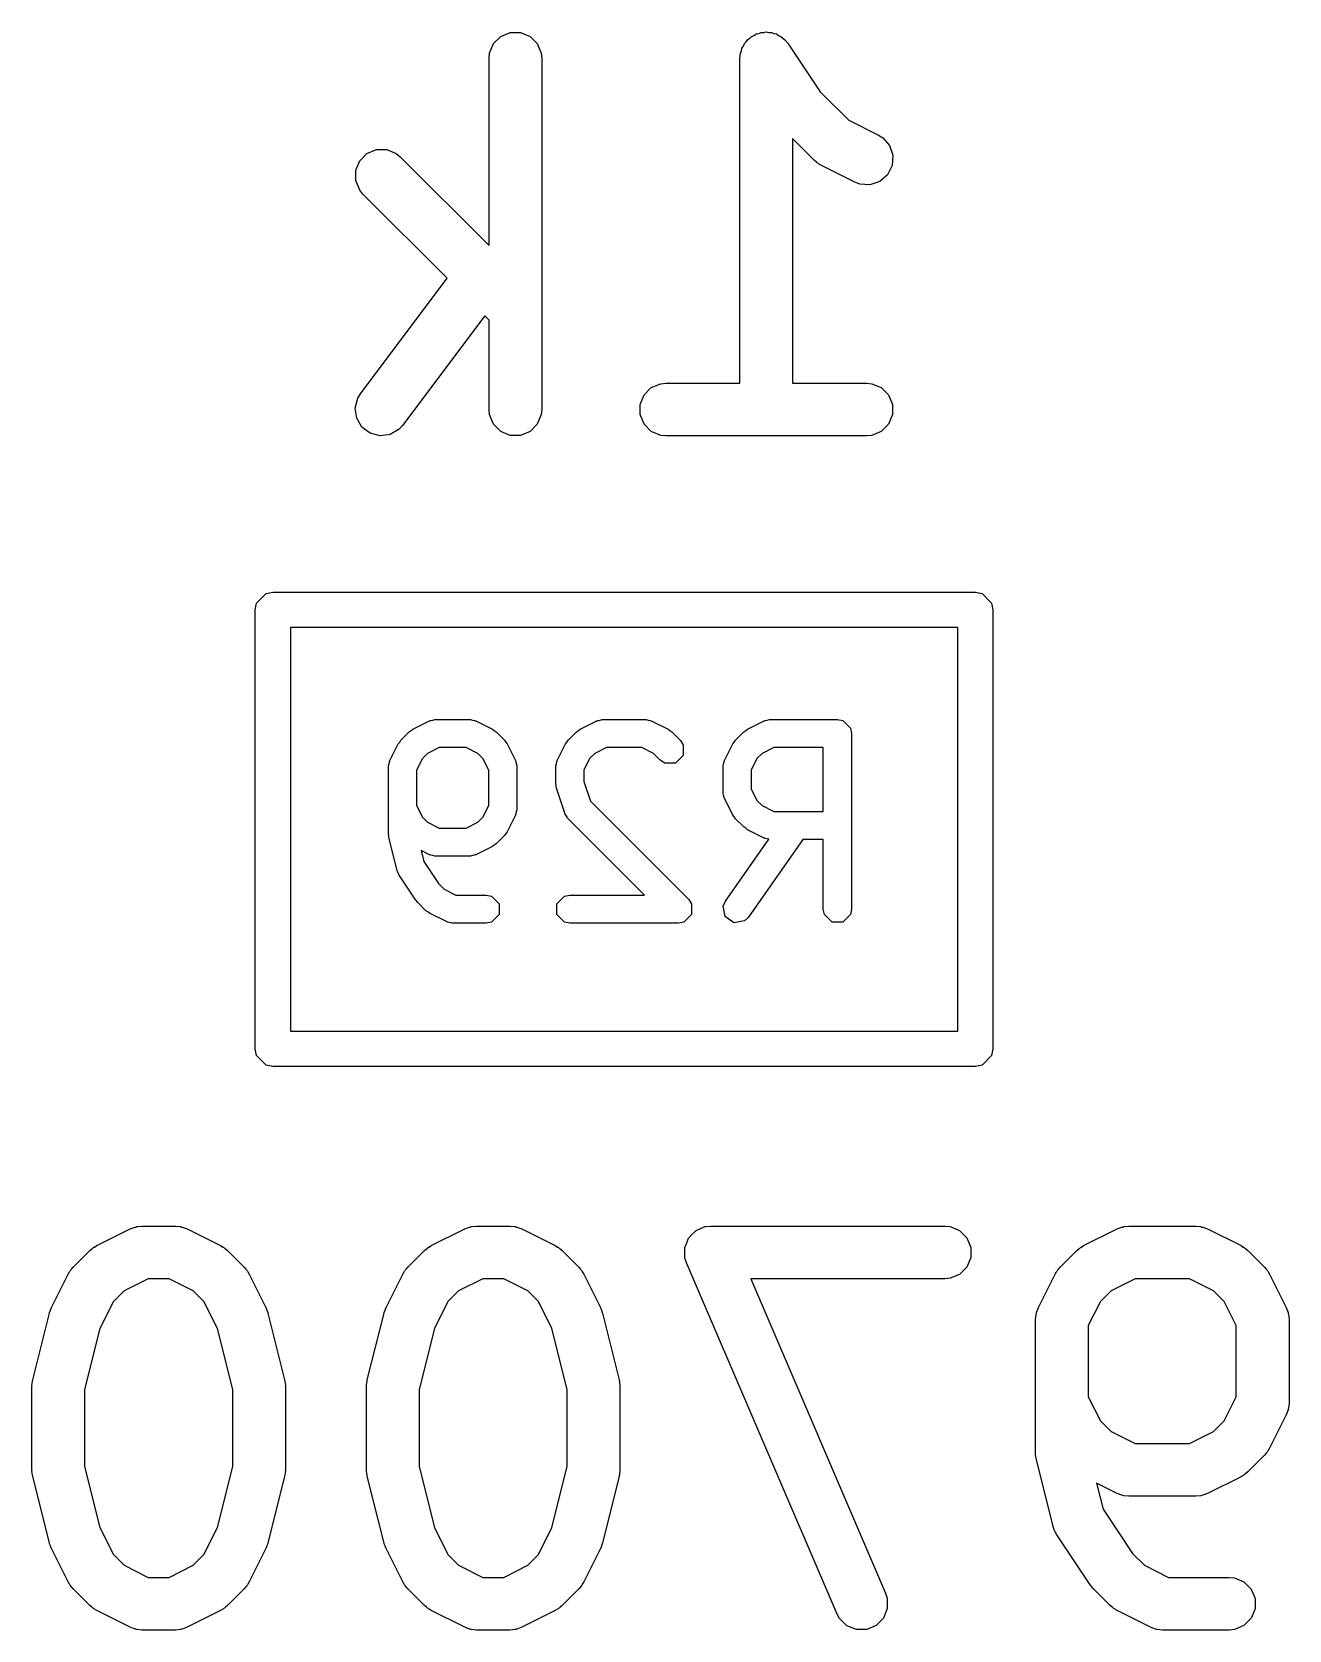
# Model space of a CAD drawing. Header units: inches. Extents: x 1.94 to 9.37, y -5.72 to -1.46.
# Drawn here: x 4.0414 to 4.1823, y -2.8604 to -2.6813 of the extents above; entities that cross this region are included whole.
import ezdxf

# ---------------------------------------------------------------- set-up
doc = ezdxf.new("R2010")
doc.units = ezdxf.units.IN
doc.header["$MEASUREMENT"] = 0
doc.layers.add('BLACK', color=250, linetype='CONTINUOUS')

msp = doc.modelspace()

# ---------------------------------------------------------------- linework, layer by layer
at = {"layer": 'BLACK', "linetype": 'CONTINUOUS'}
for p, q in [((4.09395, -2.68179), (4.09501, -2.68135)), ((4.09501, -2.68135), (4.09617, -2.68135)), ((4.09617, -2.68135), (4.09723, -2.68179)), ((4.12234, -2.68168), (4.12258, -2.68152)), ((4.12258, -2.68152), (4.12287, -2.68146)), ((4.12287, -2.68146), (4.12313, -2.68135)), ((4.12313, -2.68135), (4.12343, -2.68135)), ((4.12343, -2.68135), (4.12371, -2.68129)), ((4.12371, -2.68129), (4.124, -2.68135)), ((4.124, -2.68135), (4.12429, -2.68135)), ((4.12429, -2.68135), (4.12456, -2.68146)), ((4.12456, -2.68146), (4.12484, -2.68152)), ((4.12484, -2.68152), (4.12508, -2.68168)), ((4.09269, -2.68367), (4.09313, -2.6826)), ((4.09313, -2.6826), (4.09395, -2.68179)), ((4.09723, -2.68179), (4.09804, -2.6826)), ((4.09804, -2.6826), (4.09849, -2.68367)), ((4.12082, -2.68367), (4.12093, -2.6834)), ((4.12093, -2.6834), (4.12098, -2.68311)), ((4.12098, -2.68311), (4.12115, -2.68287)), ((4.12115, -2.68287), (4.12126, -2.6826)), ((4.12126, -2.6826), (4.12146, -2.6824)), ((4.12146, -2.6824), (4.12163, -2.68215)), ((4.12163, -2.68215), (4.12187, -2.68199)), ((4.12187, -2.68199), (4.12207, -2.68179)), ((4.12207, -2.68179), (4.12234, -2.68168)), ((4.12508, -2.68168), (4.12535, -2.68179)), ((4.12535, -2.68179), (4.12556, -2.682)), ((4.12556, -2.682), (4.1258, -2.68216)), ((4.1258, -2.68216), (4.12616, -2.6826)), ((4.12616, -2.6826), (4.12617, -2.6826)), ((4.12617, -2.6826), (4.12617, -2.68261)), ((4.12617, -2.68261), (4.12617, -2.68261)), ((4.12617, -2.68261), (4.12976, -2.68799)), ((4.09264, -2.68424), (4.09269, -2.68367)), ((4.09264, -2.70524), (4.09264, -2.68424)), ((4.09849, -2.68367), (4.09854, -2.68424)), ((4.09854, -2.68424), (4.09854, -2.72361)), ((4.12076, -2.68424), (4.12082, -2.68367)), ((4.12076, -2.72066), (4.12076, -2.68424)), ((4.12076, -2.68424), (4.12076, -2.68424)), ((4.12076, -2.68424), (4.12076, -2.68424)), ((4.12076, -2.68424), (4.12076, -2.68424)), ((4.12976, -2.68799), (4.13296, -2.69119)), ((4.13296, -2.69119), (4.13628, -2.69285)), ((4.12912, -2.69571), (4.12666, -2.69325)), ((4.12666, -2.69325), (4.12666, -2.72066)), ((4.13628, -2.69285), (4.13677, -2.69316)), ((4.13677, -2.69316), (4.13752, -2.69403)), ((4.13752, -2.69403), (4.13789, -2.69512)), ((4.0777, -2.69679), (4.07814, -2.69573)), ((4.07814, -2.69573), (4.07895, -2.69491)), ((4.07895, -2.69491), (4.08002, -2.69447)), ((4.08002, -2.69447), (4.08117, -2.69447)), ((4.08117, -2.69447), (4.08223, -2.69491)), ((4.08223, -2.69491), (4.08268, -2.69528)), ((4.08268, -2.69528), (4.09264, -2.70524)), ((4.12935, -2.69589), (4.12912, -2.69571)), ((4.1294, -2.69595), (4.12935, -2.69589)), ((4.12949, -2.69601), (4.1294, -2.69595)), ((4.13789, -2.69512), (4.13781, -2.69627)), ((4.0777, -2.69794), (4.0777, -2.69679)), ((4.12957, -2.69607), (4.12949, -2.69601)), ((4.12964, -2.6961), (4.12957, -2.69607)), ((4.12989, -2.69626), (4.12964, -2.6961)), ((4.13364, -2.69813), (4.12989, -2.69626)), ((4.13729, -2.6973), (4.13642, -2.69806)), ((4.13781, -2.69627), (4.13729, -2.6973)), ((4.07814, -2.69901), (4.0777, -2.69794)), ((4.0785, -2.69946), (4.07814, -2.69901)), ((4.08794, -2.70889), (4.0785, -2.69946)), ((4.13418, -2.69834), (4.13364, -2.69813)), ((4.13533, -2.69842), (4.13418, -2.69834)), ((4.13642, -2.69806), (4.13533, -2.69842)), ((4.07823, -2.72184), (4.08794, -2.70889)), ((4.09216, -2.71311), (4.08295, -2.72539)), ((4.09264, -2.71359), (4.09216, -2.71311)), ((4.09264, -2.72361), (4.09264, -2.71359)), ((4.11082, -2.72116), (4.11189, -2.72072)), ((4.11189, -2.72072), (4.11246, -2.72066)), ((4.11246, -2.72066), (4.12076, -2.72066)), ((4.12666, -2.72066), (4.13496, -2.72066)), ((4.13496, -2.72066), (4.13554, -2.72072)), ((4.13554, -2.72072), (4.1366, -2.72116)), ((4.07764, -2.72345), (4.07793, -2.72234)), ((4.07793, -2.72234), (4.07823, -2.72184)), ((4.10957, -2.72304), (4.11001, -2.72197)), ((4.11001, -2.72197), (4.11082, -2.72116)), ((4.1366, -2.72116), (4.13741, -2.72197)), ((4.13741, -2.72197), (4.13786, -2.72304)), ((4.07781, -2.72459), (4.07764, -2.72345)), ((4.07839, -2.72559), (4.07781, -2.72459)), ((4.09269, -2.72419), (4.09264, -2.72361)), ((4.09313, -2.72526), (4.09269, -2.72419)), ((4.09849, -2.72419), (4.09804, -2.72526)), ((4.09854, -2.72361), (4.09849, -2.72419)), ((4.10957, -2.72419), (4.10957, -2.72304)), ((4.11001, -2.72526), (4.10957, -2.72419)), ((4.13786, -2.72419), (4.13741, -2.72526)), ((4.13786, -2.72304), (4.13786, -2.72419)), ((4.07931, -2.72628), (4.07839, -2.72559)), ((4.08043, -2.72656), (4.07931, -2.72628)), ((4.08157, -2.7264), (4.08043, -2.72656)), ((4.08256, -2.72581), (4.08157, -2.7264)), ((4.08295, -2.72539), (4.08256, -2.72581)), ((4.09395, -2.72607), (4.09313, -2.72526)), ((4.09501, -2.72651), (4.09395, -2.72607)), ((4.09723, -2.72607), (4.09617, -2.72651)), ((4.09804, -2.72526), (4.09723, -2.72607)), ((4.11082, -2.72607), (4.11001, -2.72526)), ((4.11189, -2.72651), (4.11082, -2.72607)), ((4.1366, -2.72607), (4.13554, -2.72651)), ((4.13741, -2.72526), (4.1366, -2.72607)), ((4.09617, -2.72651), (4.09501, -2.72651)), ((4.11246, -2.72657), (4.11189, -2.72651)), ((4.13496, -2.72657), (4.11246, -2.72657)), ((4.13554, -2.72651), (4.13496, -2.72657)), ((4.06659, -2.74531), (4.06765, -2.74424)), ((4.06765, -2.74424), (4.06841, -2.74409)), ((4.06841, -2.74409), (4.14715, -2.74409)), ((4.14715, -2.74409), (4.1479, -2.74424)), ((4.1479, -2.74424), (4.14896, -2.74531)), ((4.06644, -2.74606), (4.06659, -2.74531)), ((4.06644, -2.79528), (4.06644, -2.74606)), ((4.14896, -2.74531), (4.14911, -2.74606)), ((4.14911, -2.74606), (4.14911, -2.79528)), ((4.07037, -2.74803), (4.07037, -2.79331)), ((4.14518, -2.74803), (4.07037, -2.74803)), ((4.14518, -2.79331), (4.14518, -2.74803)), ((4.08411, -2.75946), (4.08598, -2.75852)), ((4.08598, -2.75852), (4.08606, -2.7585)), ((4.08606, -2.7585), (4.08608, -2.75847)), ((4.08608, -2.75847), (4.08633, -2.75842)), ((4.08633, -2.75842), (4.08657, -2.75836)), ((4.08657, -2.75836), (4.08661, -2.75837)), ((4.08661, -2.75837), (4.08668, -2.75835)), ((4.08668, -2.75835), (4.09043, -2.75835)), ((4.09043, -2.75835), (4.09051, -2.75837)), ((4.09051, -2.75837), (4.09055, -2.75836)), ((4.09055, -2.75836), (4.09079, -2.75842)), ((4.09079, -2.75842), (4.09104, -2.75847)), ((4.09104, -2.75847), (4.09106, -2.7585)), ((4.09106, -2.7585), (4.09114, -2.75852)), ((4.09114, -2.75852), (4.09301, -2.75946)), ((4.10285, -2.75946), (4.10473, -2.75852)), ((4.10473, -2.75852), (4.1048, -2.7585)), ((4.1048, -2.7585), (4.10483, -2.75847)), ((4.10483, -2.75847), (4.10508, -2.75842)), ((4.10508, -2.75842), (4.10532, -2.75836)), ((4.10532, -2.75836), (4.10535, -2.75837)), ((4.10535, -2.75837), (4.10543, -2.75835)), ((4.10543, -2.75835), (4.11012, -2.75835)), ((4.11012, -2.75835), (4.1102, -2.75837)), ((4.1102, -2.75837), (4.11023, -2.75836)), ((4.11023, -2.75836), (4.11047, -2.75842)), ((4.11047, -2.75842), (4.11072, -2.75847)), ((4.11072, -2.75847), (4.11075, -2.7585)), ((4.11075, -2.7585), (4.11082, -2.75852)), ((4.11082, -2.75852), (4.1127, -2.75946)), ((4.1216, -2.75946), (4.12348, -2.75852)), ((4.12348, -2.75852), (4.12355, -2.7585)), ((4.12355, -2.7585), (4.12358, -2.75847)), ((4.12358, -2.75847), (4.12382, -2.75842)), ((4.12382, -2.75842), (4.12407, -2.75836)), ((4.12407, -2.75836), (4.1241, -2.75837)), ((4.1241, -2.75837), (4.12418, -2.75835)), ((4.12418, -2.75835), (4.13168, -2.75835)), ((4.13168, -2.75835), (4.13228, -2.75847)), ((4.13228, -2.75847), (4.13313, -2.75932)), ((4.08276, -2.76069), (4.0837, -2.75975)), ((4.0837, -2.75975), (4.08391, -2.75961)), ((4.08391, -2.75961), (4.08411, -2.75946)), ((4.09301, -2.75946), (4.09321, -2.75961)), ((4.09321, -2.75961), (4.09342, -2.75975)), ((4.09342, -2.75975), (4.09436, -2.76069)), ((4.10151, -2.76069), (4.10244, -2.75975)), ((4.10244, -2.75975), (4.10265, -2.75961)), ((4.10265, -2.75961), (4.10285, -2.75946)), ((4.1127, -2.75946), (4.1129, -2.75961)), ((4.1129, -2.75961), (4.11311, -2.75975)), ((4.11311, -2.75975), (4.11404, -2.76069)), ((4.12025, -2.76069), (4.12119, -2.75975)), ((4.12119, -2.75975), (4.1214, -2.75961)), ((4.1214, -2.75961), (4.1216, -2.75946)), ((4.13313, -2.75932), (4.13325, -2.75993)), ((4.13325, -2.75993), (4.13325, -2.77961)), ((4.08153, -2.76297), (4.08246, -2.7611)), ((4.08246, -2.7611), (4.08262, -2.7609)), ((4.08262, -2.7609), (4.08276, -2.76069)), ((4.08574, -2.76216), (4.08517, -2.76273)), ((4.08706, -2.7615), (4.08574, -2.76216)), ((4.09006, -2.7615), (4.08706, -2.7615)), ((4.09138, -2.76216), (4.09006, -2.7615)), ((4.09195, -2.76273), (4.09138, -2.76216)), ((4.09436, -2.76069), (4.0945, -2.7609)), ((4.0945, -2.7609), (4.09465, -2.7611)), ((4.09465, -2.7611), (4.09559, -2.76297)), ((4.10027, -2.76297), (4.10121, -2.7611)), ((4.10121, -2.7611), (4.10137, -2.7609)), ((4.10137, -2.7609), (4.10151, -2.76069)), ((4.10449, -2.76216), (4.10391, -2.76273)), ((4.1058, -2.7615), (4.10449, -2.76216)), ((4.10975, -2.7615), (4.1058, -2.7615)), ((4.11106, -2.76216), (4.10975, -2.7615)), ((4.11182, -2.76292), (4.11106, -2.76216)), ((4.11404, -2.76069), (4.11439, -2.7612)), ((4.11439, -2.7612), (4.11439, -2.7624)), ((4.11902, -2.76297), (4.11996, -2.7611)), ((4.11996, -2.7611), (4.12011, -2.7609)), ((4.12011, -2.7609), (4.12025, -2.76069)), ((4.12324, -2.76216), (4.12266, -2.76273)), ((4.12455, -2.7615), (4.12324, -2.76216)), ((4.1301, -2.7615), (4.12455, -2.7615)), ((4.1301, -2.76866), (4.1301, -2.7615)), ((4.08136, -2.76357), (4.08143, -2.76332)), ((4.08138, -2.7636), (4.08136, -2.76357)), ((4.08136, -2.76368), (4.08138, -2.7636)), ((4.08136, -2.77118), (4.08136, -2.76368)), ((4.08143, -2.76332), (4.08148, -2.76307)), ((4.08148, -2.76307), (4.08151, -2.76305)), ((4.08151, -2.76305), (4.08153, -2.76297)), ((4.08517, -2.76273), (4.08451, -2.76405)), ((4.09261, -2.76405), (4.09195, -2.76273)), ((4.09559, -2.76297), (4.09561, -2.76305)), ((4.09561, -2.76305), (4.09564, -2.76307)), ((4.09564, -2.76307), (4.09569, -2.76332)), ((4.09569, -2.76332), (4.09575, -2.76357)), ((4.09575, -2.76357), (4.09574, -2.7636)), ((4.09574, -2.7636), (4.09576, -2.76368)), ((4.09576, -2.76368), (4.09576, -2.76836)), ((4.10011, -2.76357), (4.10018, -2.76332)), ((4.10012, -2.7636), (4.10011, -2.76357)), ((4.10011, -2.76368), (4.10012, -2.7636)), ((4.10011, -2.76555), (4.10011, -2.76368)), ((4.10018, -2.76332), (4.10023, -2.76307)), ((4.10023, -2.76307), (4.10025, -2.76305)), ((4.10025, -2.76305), (4.10027, -2.76297)), ((4.10391, -2.76273), (4.10326, -2.76405)), ((4.11233, -2.76326), (4.11182, -2.76292)), ((4.11353, -2.76326), (4.11233, -2.76326)), ((4.11439, -2.7624), (4.11353, -2.76326)), ((4.11886, -2.76357), (4.11893, -2.76332)), ((4.11887, -2.7636), (4.11886, -2.76357)), ((4.11886, -2.76368), (4.11887, -2.7636)), ((4.11886, -2.76649), (4.11886, -2.76368)), ((4.11893, -2.76332), (4.11898, -2.76307)), ((4.11898, -2.76307), (4.119, -2.76305)), ((4.119, -2.76305), (4.11902, -2.76297)), ((4.12266, -2.76273), (4.12201, -2.76405)), ((4.08451, -2.76405), (4.08451, -2.76799)), ((4.09261, -2.76799), (4.09261, -2.76405)), ((4.10016, -2.7658), (4.10011, -2.76555)), ((4.10019, -2.76605), (4.10016, -2.7658)), ((4.10326, -2.76405), (4.10326, -2.7653)), ((4.10326, -2.7653), (4.104, -2.76751)), ((4.12201, -2.76405), (4.12201, -2.76612)), ((4.10113, -2.76886), (4.10019, -2.76605)), ((4.104, -2.76751), (4.11498, -2.7785)), ((4.11887, -2.76657), (4.11886, -2.76649)), ((4.11886, -2.7666), (4.11887, -2.76657)), ((4.11893, -2.76684), (4.11886, -2.7666)), ((4.11898, -2.76709), (4.11893, -2.76684)), ((4.119, -2.76712), (4.11898, -2.76709)), ((4.11902, -2.76719), (4.119, -2.76712)), ((4.11996, -2.76907), (4.11902, -2.76719)), ((4.12201, -2.76612), (4.12266, -2.76743)), ((4.12266, -2.76743), (4.12324, -2.76801)), ((4.08451, -2.76799), (4.08517, -2.76931)), ((4.08517, -2.76931), (4.08574, -2.76988)), ((4.09138, -2.76988), (4.09195, -2.76931)), ((4.09195, -2.76931), (4.09261, -2.76799)), ((4.09559, -2.76907), (4.09465, -2.77094)), ((4.09561, -2.76899), (4.09559, -2.76907)), ((4.09564, -2.76897), (4.09561, -2.76899)), ((4.09569, -2.76872), (4.09564, -2.76897)), ((4.09575, -2.76848), (4.09569, -2.76872)), ((4.09576, -2.76836), (4.09574, -2.76844)), ((4.09574, -2.76844), (4.09575, -2.76848)), ((4.10117, -2.76893), (4.10113, -2.76886)), ((4.10117, -2.76897), (4.10117, -2.76893)), ((4.10131, -2.76918), (4.10117, -2.76897)), ((4.10143, -2.7694), (4.10131, -2.76918)), ((4.10146, -2.76941), (4.10143, -2.7694)), ((4.12011, -2.76927), (4.11996, -2.76907)), ((4.12025, -2.76948), (4.12011, -2.76927)), ((4.12324, -2.76801), (4.12455, -2.76866)), ((4.12455, -2.76866), (4.1301, -2.76866)), ((4.0814, -2.77136), (4.08136, -2.77118)), ((4.08574, -2.76988), (4.08706, -2.77054)), ((4.08706, -2.77054), (4.09006, -2.77054)), ((4.09006, -2.77054), (4.09138, -2.76988)), ((4.0945, -2.77114), (4.09436, -2.77135)), ((4.09465, -2.77094), (4.0945, -2.77114)), ((4.10151, -2.76948), (4.10146, -2.76941)), ((4.11007, -2.77804), (4.10151, -2.76948)), ((4.12119, -2.77041), (4.12025, -2.76948)), ((4.1214, -2.77055), (4.12119, -2.77041)), ((4.1216, -2.77071), (4.1214, -2.77055)), ((4.12348, -2.77165), (4.1216, -2.77071)), ((4.08141, -2.77156), (4.0814, -2.77136)), ((4.08234, -2.77531), (4.08141, -2.77156)), ((4.09301, -2.77258), (4.09114, -2.77352)), ((4.09321, -2.77243), (4.09301, -2.77258)), ((4.09342, -2.77229), (4.09321, -2.77243)), ((4.09436, -2.77135), (4.09342, -2.77229)), ((4.11914, -2.77871), (4.12399, -2.77179)), ((4.12781, -2.77181), (4.12172, -2.78052)), ((4.12355, -2.77167), (4.12348, -2.77165)), ((4.12358, -2.77169), (4.12355, -2.77167)), ((4.12382, -2.77174), (4.12358, -2.77169)), ((4.12399, -2.77179), (4.12382, -2.77174)), ((4.1301, -2.77181), (4.12781, -2.77181)), ((4.1301, -2.77961), (4.1301, -2.77181)), ((4.08598, -2.77352), (4.08503, -2.77304)), ((4.08503, -2.77304), (4.08533, -2.77428)), ((4.08533, -2.77428), (4.08697, -2.77673)), ((4.08606, -2.77354), (4.08598, -2.77352)), ((4.08608, -2.77357), (4.08606, -2.77354)), ((4.08633, -2.77362), (4.08608, -2.77357)), ((4.08657, -2.77368), (4.08633, -2.77362)), ((4.08661, -2.77367), (4.08657, -2.77368)), ((4.08668, -2.77369), (4.08661, -2.77367)), ((4.09043, -2.77369), (4.08668, -2.77369)), ((4.09051, -2.77367), (4.09043, -2.77369)), ((4.09055, -2.77368), (4.09051, -2.77367)), ((4.09079, -2.77362), (4.09055, -2.77368)), ((4.09104, -2.77357), (4.09079, -2.77362)), ((4.09106, -2.77354), (4.09104, -2.77357)), ((4.09114, -2.77352), (4.09106, -2.77354)), ((4.08246, -2.77555), (4.08234, -2.77531)), ((4.08256, -2.7758), (4.08246, -2.77555)), ((4.08444, -2.77861), (4.08256, -2.7758)), ((4.08697, -2.77673), (4.08762, -2.77738)), ((4.08762, -2.77738), (4.08893, -2.77804)), ((4.08893, -2.77804), (4.09231, -2.77804)), ((4.09231, -2.77804), (4.09291, -2.77816)), ((4.09291, -2.77816), (4.09376, -2.77901)), ((4.10023, -2.77901), (4.10108, -2.77816)), ((4.10108, -2.77816), (4.10168, -2.77804)), ((4.10168, -2.77804), (4.11007, -2.77804)), ((4.08455, -2.77872), (4.08444, -2.77861)), ((4.08463, -2.77885), (4.08455, -2.77872)), ((4.08557, -2.77979), (4.08463, -2.77885)), ((4.08578, -2.77993), (4.08557, -2.77979)), ((4.08598, -2.78008), (4.08578, -2.77993)), ((4.08785, -2.78102), (4.08598, -2.78008)), ((4.09376, -2.77901), (4.09376, -2.78021)), ((4.10023, -2.78021), (4.10023, -2.77901)), ((4.11498, -2.7785), (4.11532, -2.77901)), ((4.11532, -2.77901), (4.11532, -2.78021)), ((4.11889, -2.77927), (4.11914, -2.77871)), ((4.1191, -2.78046), (4.11889, -2.77927)), ((4.13022, -2.78021), (4.1301, -2.77961)), ((4.13325, -2.77961), (4.13313, -2.78021)), ((4.08793, -2.78104), (4.08785, -2.78102)), ((4.08796, -2.78107), (4.08793, -2.78104)), ((4.0882, -2.78112), (4.08796, -2.78107)), ((4.08845, -2.78118), (4.0882, -2.78112)), ((4.08848, -2.78117), (4.08845, -2.78118)), ((4.08856, -2.78119), (4.08848, -2.78117)), ((4.09231, -2.78119), (4.08856, -2.78119)), ((4.09291, -2.78107), (4.09231, -2.78119)), ((4.09376, -2.78021), (4.09291, -2.78107)), ((4.10108, -2.78107), (4.10023, -2.78021)), ((4.10168, -2.78119), (4.10108, -2.78107)), ((4.11387, -2.78119), (4.10168, -2.78119)), ((4.11447, -2.78107), (4.11387, -2.78119)), ((4.11532, -2.78021), (4.11447, -2.78107)), ((4.11447, -2.78107), (4.11447, -2.78107)), ((4.12009, -2.78115), (4.1191, -2.78046)), ((4.12128, -2.78094), (4.12009, -2.78115)), ((4.12172, -2.78052), (4.12128, -2.78094)), ((4.13108, -2.78107), (4.13022, -2.78021)), ((4.13228, -2.78107), (4.13108, -2.78107)), ((4.13313, -2.78021), (4.13228, -2.78107)), ((4.07037, -2.79331), (4.14518, -2.79331)), ((4.06659, -2.79603), (4.06644, -2.79528)), ((4.06765, -2.79709), (4.06659, -2.79603)), ((4.14896, -2.79603), (4.1479, -2.79709)), ((4.14911, -2.79528), (4.14896, -2.79603)), ((4.06841, -2.79724), (4.06765, -2.79709)), ((4.14715, -2.79724), (4.06841, -2.79724)), ((4.1479, -2.79709), (4.14715, -2.79724)), ((4.04867, -2.81734), (4.05241, -2.81546)), ((4.05241, -2.81546), (4.05296, -2.81526)), ((4.05296, -2.81526), (4.05306, -2.81525)), ((4.05306, -2.81525), (4.05316, -2.81521)), ((4.05316, -2.81521), (4.05374, -2.81515)), ((4.05374, -2.81515), (4.05748, -2.81515)), ((4.05748, -2.81515), (4.05806, -2.81521)), ((4.05806, -2.81521), (4.05816, -2.81525)), ((4.05816, -2.81525), (4.05826, -2.81526)), ((4.05826, -2.81526), (4.05881, -2.81546)), ((4.05881, -2.81546), (4.06255, -2.81734)), ((4.08616, -2.81734), (4.08991, -2.81546)), ((4.08991, -2.81546), (4.09045, -2.81526)), ((4.09045, -2.81526), (4.09056, -2.81525)), ((4.09056, -2.81525), (4.09065, -2.81521)), ((4.09065, -2.81521), (4.09123, -2.81515)), ((4.09123, -2.81515), (4.09498, -2.81515)), ((4.09498, -2.81515), (4.09556, -2.81521)), ((4.09556, -2.81521), (4.09565, -2.81525)), ((4.09565, -2.81525), (4.09576, -2.81526)), ((4.09576, -2.81526), (4.0963, -2.81546)), ((4.0963, -2.81546), (4.10005, -2.81734)), ((4.11542, -2.81607), (4.11581, -2.81567)), ((4.11581, -2.81567), (4.11582, -2.81566)), ((4.11582, -2.81566), (4.11584, -2.81565)), ((4.11584, -2.81565), (4.11635, -2.81543)), ((4.11635, -2.81543), (4.11687, -2.81521)), ((4.11687, -2.81521), (4.11688, -2.81521)), ((4.11688, -2.81521), (4.1169, -2.81521)), ((4.1169, -2.81521), (4.11748, -2.81515)), ((4.11748, -2.81515), (4.14372, -2.81515)), ((4.14372, -2.81515), (4.1443, -2.81521)), ((4.1443, -2.81521), (4.14536, -2.81565)), ((4.14536, -2.81565), (4.14618, -2.81646)), ((4.15928, -2.81734), (4.16303, -2.81546)), ((4.16303, -2.81546), (4.16357, -2.81526)), ((4.16357, -2.81526), (4.16367, -2.81525)), ((4.16367, -2.81525), (4.16377, -2.81521)), ((4.16377, -2.81521), (4.16435, -2.81515)), ((4.16435, -2.81515), (4.17185, -2.81515)), ((4.17185, -2.81515), (4.17242, -2.81521)), ((4.17242, -2.81521), (4.17252, -2.81525)), ((4.17252, -2.81525), (4.17263, -2.81526)), ((4.17263, -2.81526), (4.17317, -2.81546)), ((4.17317, -2.81546), (4.17692, -2.81734)), ((4.0479, -2.81789), (4.04812, -2.8177)), ((4.04812, -2.8177), (4.04818, -2.81765)), ((4.04818, -2.81765), (4.04826, -2.81759)), ((4.04826, -2.81759), (4.04835, -2.81752)), ((4.04835, -2.81752), (4.04842, -2.81749)), ((4.04842, -2.81749), (4.04867, -2.81734)), ((4.06255, -2.81734), (4.0628, -2.81749)), ((4.0628, -2.81749), (4.06287, -2.81752)), ((4.06287, -2.81752), (4.06296, -2.81759)), ((4.06296, -2.81759), (4.06304, -2.81765)), ((4.06304, -2.81765), (4.0631, -2.8177)), ((4.0631, -2.8177), (4.06332, -2.81789)), ((4.08539, -2.81789), (4.08562, -2.8177)), ((4.08562, -2.8177), (4.08567, -2.81765)), ((4.08567, -2.81765), (4.08576, -2.81759)), ((4.08576, -2.81759), (4.08584, -2.81752)), ((4.08584, -2.81752), (4.08591, -2.81749)), ((4.08591, -2.81749), (4.08616, -2.81734)), ((4.10005, -2.81734), (4.1003, -2.81749)), ((4.1003, -2.81749), (4.10037, -2.81752)), ((4.10037, -2.81752), (4.10045, -2.81759)), ((4.10045, -2.81759), (4.10054, -2.81765)), ((4.10054, -2.81765), (4.10059, -2.8177)), ((4.10059, -2.8177), (4.10082, -2.81789)), ((4.11457, -2.81756), (4.11458, -2.81755)), ((4.11458, -2.81812), (4.11457, -2.81756)), ((4.11458, -2.81753), (4.11479, -2.81701)), ((4.11458, -2.81755), (4.11458, -2.81753)), ((4.11479, -2.81701), (4.115, -2.81649)), ((4.115, -2.81649), (4.11502, -2.81648)), ((4.11502, -2.81646), (4.11542, -2.81607)), ((4.11502, -2.81648), (4.11502, -2.81646)), ((4.14618, -2.81646), (4.14662, -2.81753)), ((4.14662, -2.81753), (4.14662, -2.81868)), ((4.15851, -2.81789), (4.15874, -2.8177)), ((4.15874, -2.8177), (4.15879, -2.81765)), ((4.15879, -2.81765), (4.15888, -2.81759)), ((4.15888, -2.81759), (4.15896, -2.81752)), ((4.15896, -2.81752), (4.15903, -2.81749)), ((4.15903, -2.81749), (4.15928, -2.81734)), ((4.17692, -2.81734), (4.17716, -2.81749)), ((4.17716, -2.81749), (4.17724, -2.81752)), ((4.17724, -2.81752), (4.17732, -2.81759)), ((4.17732, -2.81759), (4.17741, -2.81765)), ((4.17741, -2.81765), (4.17746, -2.8177)), ((4.17746, -2.8177), (4.17768, -2.81789)), ((4.04602, -2.81976), (4.0479, -2.81789)), ((4.06332, -2.81789), (4.0652, -2.81976)), ((4.08352, -2.81976), (4.08539, -2.81789)), ((4.10082, -2.81789), (4.10269, -2.81976)), ((4.11458, -2.81868), (4.11458, -2.81812)), ((4.11459, -2.8187), (4.11458, -2.81868)), ((4.11459, -2.81871), (4.11459, -2.8187)), ((4.11476, -2.81927), (4.11459, -2.81871)), ((4.13164, -2.85864), (4.11476, -2.81927)), ((4.14662, -2.81868), (4.14618, -2.81974)), ((4.15663, -2.81976), (4.15851, -2.81789)), ((4.17768, -2.81789), (4.17956, -2.81976)), ((4.0436, -2.82428), (4.04547, -2.82053)), ((4.04547, -2.82053), (4.04563, -2.82028)), ((4.04563, -2.82028), (4.04566, -2.82021)), ((4.04566, -2.82021), (4.04572, -2.82013)), ((4.04572, -2.82013), (4.04578, -2.82004)), ((4.04578, -2.82004), (4.04584, -2.81999)), ((4.04584, -2.81999), (4.04602, -2.81976)), ((4.05443, -2.82106), (4.05173, -2.8224)), ((4.05679, -2.82106), (4.05443, -2.82106)), ((4.05949, -2.8224), (4.05679, -2.82106)), ((4.0652, -2.81976), (4.06538, -2.81999)), ((4.06538, -2.81999), (4.06544, -2.82004)), ((4.06544, -2.82004), (4.0655, -2.82013)), ((4.0655, -2.82013), (4.06556, -2.82021)), ((4.06556, -2.82021), (4.06559, -2.82028)), ((4.06559, -2.82028), (4.06575, -2.82053)), ((4.06575, -2.82053), (4.06763, -2.82428)), ((4.08109, -2.82428), (4.08297, -2.82053)), ((4.08297, -2.82053), (4.08312, -2.82028)), ((4.08312, -2.82028), (4.08315, -2.82021)), ((4.08315, -2.82021), (4.08322, -2.82013)), ((4.08322, -2.82013), (4.08327, -2.82004)), ((4.08327, -2.82004), (4.08333, -2.81999)), ((4.08333, -2.81999), (4.08352, -2.81976)), ((4.09193, -2.82106), (4.08923, -2.8224)), ((4.09428, -2.82106), (4.09193, -2.82106)), ((4.09698, -2.8224), (4.09428, -2.82106)), ((4.10269, -2.81976), (4.10288, -2.81999)), ((4.10288, -2.81999), (4.10294, -2.82004)), ((4.10294, -2.82004), (4.10299, -2.82013)), ((4.10299, -2.82013), (4.10306, -2.82021)), ((4.10306, -2.82021), (4.10309, -2.82028)), ((4.10309, -2.82028), (4.10325, -2.82053)), ((4.10325, -2.82053), (4.10512, -2.82428)), ((4.14372, -2.82106), (4.12196, -2.82106)), ((4.12196, -2.82106), (4.13706, -2.85631)), ((4.1443, -2.821), (4.14372, -2.82106)), ((4.14536, -2.82056), (4.1443, -2.821)), ((4.14618, -2.81974), (4.14536, -2.82056)), ((4.15421, -2.82428), (4.15608, -2.82053)), ((4.15608, -2.82053), (4.15624, -2.82028)), ((4.15624, -2.82028), (4.15627, -2.82021)), ((4.15627, -2.82021), (4.15633, -2.82013)), ((4.15633, -2.82013), (4.15639, -2.82004)), ((4.15639, -2.82004), (4.15645, -2.81999)), ((4.15645, -2.81999), (4.15663, -2.81976)), ((4.16504, -2.82106), (4.16235, -2.8224)), ((4.17115, -2.82106), (4.16504, -2.82106)), ((4.17385, -2.8224), (4.17115, -2.82106)), ((4.17956, -2.81976), (4.17974, -2.81999)), ((4.17974, -2.81999), (4.1798, -2.82004)), ((4.1798, -2.82004), (4.17986, -2.82013)), ((4.17986, -2.82013), (4.17993, -2.82021)), ((4.17993, -2.82021), (4.17995, -2.82028)), ((4.17995, -2.82028), (4.18011, -2.82053)), ((4.18011, -2.82053), (4.18199, -2.82428)), ((4.05173, -2.8224), (4.05054, -2.8236)), ((4.06068, -2.8236), (4.05949, -2.8224)), ((4.08923, -2.8224), (4.08803, -2.8236)), ((4.09818, -2.8236), (4.09698, -2.8224)), ((4.16235, -2.8224), (4.16115, -2.8236)), ((4.17504, -2.8236), (4.17385, -2.8224)), ((4.0415, -2.83239), (4.04337, -2.82489)), ((4.04337, -2.82489), (4.04339, -2.82484)), ((4.04339, -2.82482), (4.04348, -2.82458)), ((4.04339, -2.82484), (4.04339, -2.82482)), ((4.04348, -2.82458), (4.04357, -2.82434)), ((4.04357, -2.82434), (4.04358, -2.82432)), ((4.04358, -2.82432), (4.0436, -2.82428)), ((4.05054, -2.8236), (4.04902, -2.82663)), ((4.0622, -2.82663), (4.06068, -2.8236)), ((4.06763, -2.82428), (4.06764, -2.82432)), ((4.06764, -2.82432), (4.06765, -2.82434)), ((4.06765, -2.82434), (4.06774, -2.82458)), ((4.06774, -2.82458), (4.06783, -2.82482)), ((4.06783, -2.82482), (4.06783, -2.82484)), ((4.06783, -2.82484), (4.06785, -2.82489)), ((4.06785, -2.82489), (4.06972, -2.83239)), ((4.07899, -2.83239), (4.08087, -2.82489)), ((4.08087, -2.82489), (4.08088, -2.82484)), ((4.08088, -2.82482), (4.08098, -2.82458)), ((4.08088, -2.82484), (4.08088, -2.82482)), ((4.08098, -2.82458), (4.08106, -2.82434)), ((4.08106, -2.82434), (4.08107, -2.82432)), ((4.08107, -2.82432), (4.08109, -2.82428)), ((4.08803, -2.8236), (4.08652, -2.82663)), ((4.09969, -2.82663), (4.09818, -2.8236)), ((4.10512, -2.82428), (4.10514, -2.82432)), ((4.10514, -2.82432), (4.10515, -2.82434)), ((4.10515, -2.82434), (4.10524, -2.82458)), ((4.10524, -2.82458), (4.10533, -2.82482)), ((4.10533, -2.82482), (4.10533, -2.82484)), ((4.10533, -2.82484), (4.10534, -2.82489)), ((4.10534, -2.82489), (4.10722, -2.83239)), ((4.15395, -2.82503), (4.15399, -2.82493)), ((4.15399, -2.82493), (4.154, -2.82482)), ((4.154, -2.82482), (4.15421, -2.82428)), ((4.16115, -2.8236), (4.1598, -2.8263)), ((4.17639, -2.8263), (4.17504, -2.8236)), ((4.18199, -2.82428), (4.18219, -2.82482)), ((4.18219, -2.82482), (4.1822, -2.82493)), ((4.1822, -2.82493), (4.18224, -2.82503)), ((4.04902, -2.82663), (4.04731, -2.83346)), ((4.06391, -2.83346), (4.0622, -2.82663)), ((4.08652, -2.82663), (4.08481, -2.83346)), ((4.1014, -2.83346), (4.09969, -2.82663)), ((4.15389, -2.8256), (4.15395, -2.82503)), ((4.15389, -2.8406), (4.15389, -2.8256)), ((4.1598, -2.8263), (4.1598, -2.83428)), ((4.17639, -2.83428), (4.17639, -2.8263)), ((4.18224, -2.82503), (4.1823, -2.8256)), ((4.1823, -2.8256), (4.1823, -2.83498)), ((4.04141, -2.83296), (4.04144, -2.83274)), ((4.04142, -2.833), (4.04141, -2.83296)), ((4.04141, -2.8331), (4.04142, -2.833)), ((4.04141, -2.84248), (4.04141, -2.8331)), ((4.04144, -2.83274), (4.04147, -2.83253)), ((4.04147, -2.83253), (4.04148, -2.83248)), ((4.04148, -2.83248), (4.0415, -2.83239)), ((4.04731, -2.83346), (4.04731, -2.84211)), ((4.06391, -2.84211), (4.06391, -2.83346)), ((4.06972, -2.83239), (4.06974, -2.83248)), ((4.06974, -2.83248), (4.06975, -2.83253)), ((4.06975, -2.83253), (4.06978, -2.83274)), ((4.06978, -2.83274), (4.06981, -2.83296)), ((4.06981, -2.83296), (4.0698, -2.833)), ((4.0698, -2.833), (4.06981, -2.8331)), ((4.06981, -2.8331), (4.06981, -2.84248)), ((4.0789, -2.8331), (4.07891, -2.833)), ((4.0789, -2.84248), (4.0789, -2.8331)), ((4.07891, -2.83296), (4.07894, -2.83274)), ((4.07891, -2.833), (4.07891, -2.83296)), ((4.07894, -2.83274), (4.07896, -2.83253)), ((4.07896, -2.83253), (4.07898, -2.83248)), ((4.07898, -2.83248), (4.07899, -2.83239)), ((4.08481, -2.83346), (4.08481, -2.84211)), ((4.1014, -2.84211), (4.1014, -2.83346)), ((4.10722, -2.83239), (4.10723, -2.83248)), ((4.10723, -2.83248), (4.10725, -2.83253)), ((4.10725, -2.83253), (4.10727, -2.83274)), ((4.10727, -2.83274), (4.1073, -2.83296)), ((4.1073, -2.83296), (4.1073, -2.833)), ((4.1073, -2.833), (4.10731, -2.8331)), ((4.10731, -2.8331), (4.10731, -2.84248)), ((4.1598, -2.83428), (4.16115, -2.83698)), ((4.17504, -2.83698), (4.17639, -2.83428)), ((4.1822, -2.83565), (4.18219, -2.83576)), ((4.18224, -2.83555), (4.1822, -2.83565)), ((4.1823, -2.83498), (4.18224, -2.83555)), ((4.16115, -2.83698), (4.16235, -2.83817)), ((4.17385, -2.83817), (4.17504, -2.83698)), ((4.18199, -2.8363), (4.18011, -2.84005)), ((4.18219, -2.83576), (4.18199, -2.8363)), ((4.16235, -2.83817), (4.16504, -2.83952)), ((4.17115, -2.83952), (4.17385, -2.83817)), ((4.1539, -2.8407), (4.15389, -2.8406)), ((4.1539, -2.84074), (4.1539, -2.8407)), ((4.15393, -2.84096), (4.1539, -2.84074)), ((4.15395, -2.84118), (4.15393, -2.84096)), ((4.16504, -2.83952), (4.17115, -2.83952)), ((4.17956, -2.84081), (4.17768, -2.84269)), ((4.17974, -2.84059), (4.17956, -2.84081)), ((4.1798, -2.84054), (4.17974, -2.84059)), ((4.17986, -2.84045), (4.1798, -2.84054)), ((4.17993, -2.84037), (4.17986, -2.84045)), ((4.17995, -2.84029), (4.17993, -2.84037)), ((4.18011, -2.84005), (4.17995, -2.84029)), ((4.04142, -2.84258), (4.04141, -2.84248)), ((4.04141, -2.84262), (4.04142, -2.84258)), ((4.04144, -2.84283), (4.04141, -2.84262)), ((4.04147, -2.84305), (4.04144, -2.84283)), ((4.04731, -2.84211), (4.04902, -2.84894)), ((4.0622, -2.84894), (4.06391, -2.84211)), ((4.06978, -2.84283), (4.06975, -2.84305)), ((4.06981, -2.84262), (4.06978, -2.84283)), ((4.06981, -2.84248), (4.0698, -2.84258)), ((4.0698, -2.84258), (4.06981, -2.84262)), ((4.07891, -2.84258), (4.0789, -2.84248)), ((4.07891, -2.84262), (4.07891, -2.84258)), ((4.07894, -2.84283), (4.07891, -2.84262)), ((4.07896, -2.84305), (4.07894, -2.84283)), ((4.08481, -2.84211), (4.08652, -2.84894)), ((4.09969, -2.84894), (4.1014, -2.84211)), ((4.10727, -2.84283), (4.10725, -2.84305)), ((4.1073, -2.84262), (4.10727, -2.84283)), ((4.10731, -2.84248), (4.1073, -2.84258)), ((4.1073, -2.84258), (4.1073, -2.84262)), ((4.15397, -2.84122), (4.15395, -2.84118)), ((4.15398, -2.84132), (4.15397, -2.84122)), ((4.15586, -2.84882), (4.15398, -2.84132)), ((4.17768, -2.84269), (4.17746, -2.84287)), ((4.04148, -2.84309), (4.04147, -2.84305)), ((4.0415, -2.84319), (4.04148, -2.84309)), ((4.04337, -2.85069), (4.0415, -2.84319)), ((4.06972, -2.84319), (4.06785, -2.85069)), ((4.06974, -2.84309), (4.06972, -2.84319)), ((4.06975, -2.84305), (4.06974, -2.84309)), ((4.07898, -2.84309), (4.07896, -2.84305)), ((4.07899, -2.84319), (4.07898, -2.84309)), ((4.08087, -2.85069), (4.07899, -2.84319)), ((4.10722, -2.84319), (4.10534, -2.85069)), ((4.10723, -2.84309), (4.10722, -2.84319)), ((4.10725, -2.84305), (4.10723, -2.84309)), ((4.16303, -2.84512), (4.16073, -2.84397)), ((4.16073, -2.84397), (4.16146, -2.84689)), ((4.17692, -2.84324), (4.17317, -2.84512)), ((4.17716, -2.84309), (4.17692, -2.84324)), ((4.17724, -2.84306), (4.17716, -2.84309)), ((4.17732, -2.84299), (4.17724, -2.84306)), ((4.17741, -2.84293), (4.17732, -2.84299)), ((4.17746, -2.84287), (4.17741, -2.84293)), ((4.16357, -2.84532), (4.16303, -2.84512)), ((4.16367, -2.84533), (4.16357, -2.84532)), ((4.16377, -2.84537), (4.16367, -2.84533)), ((4.16435, -2.84543), (4.16377, -2.84537)), ((4.17185, -2.84543), (4.16435, -2.84543)), ((4.17242, -2.84537), (4.17185, -2.84543)), ((4.17252, -2.84533), (4.17242, -2.84537)), ((4.17263, -2.84532), (4.17252, -2.84533)), ((4.17317, -2.84512), (4.17263, -2.84532)), ((4.16146, -2.84689), (4.16477, -2.85184)), ((4.04902, -2.84894), (4.05054, -2.85197)), ((4.06068, -2.85197), (4.0622, -2.84894)), ((4.08652, -2.84894), (4.08803, -2.85197)), ((4.09818, -2.85197), (4.09969, -2.84894)), ((4.15598, -2.84915), (4.15586, -2.84882)), ((4.15599, -2.84923), (4.15598, -2.84915)), ((4.15603, -2.84929), (4.15599, -2.84923)), ((4.15605, -2.84936), (4.15603, -2.84929)), ((4.1561, -2.84942), (4.15605, -2.84936)), ((4.15627, -2.84974), (4.1561, -2.84942)), ((4.16001, -2.85536), (4.15627, -2.84974)), ((4.04339, -2.85073), (4.04337, -2.85069)), ((4.04339, -2.85075), (4.04339, -2.85073)), ((4.04348, -2.85099), (4.04339, -2.85075)), ((4.04357, -2.85124), (4.04348, -2.85099)), ((4.04358, -2.85125), (4.04357, -2.85124)), ((4.0436, -2.85129), (4.04358, -2.85125)), ((4.04547, -2.85504), (4.0436, -2.85129)), ((4.06763, -2.85129), (4.06575, -2.85504)), ((4.06764, -2.85125), (4.06763, -2.85129)), ((4.06765, -2.85124), (4.06764, -2.85125)), ((4.06774, -2.85099), (4.06765, -2.85124)), ((4.06783, -2.85075), (4.06774, -2.85099)), ((4.06785, -2.85069), (4.06783, -2.85073)), ((4.06783, -2.85073), (4.06783, -2.85075)), ((4.08088, -2.85073), (4.08087, -2.85069)), ((4.08088, -2.85075), (4.08088, -2.85073)), ((4.08098, -2.85099), (4.08088, -2.85075)), ((4.08106, -2.85124), (4.08098, -2.85099)), ((4.08107, -2.85125), (4.08106, -2.85124)), ((4.08109, -2.85129), (4.08107, -2.85125)), ((4.08297, -2.85504), (4.08109, -2.85129)), ((4.10512, -2.85129), (4.10325, -2.85504)), ((4.10514, -2.85125), (4.10512, -2.85129)), ((4.10515, -2.85124), (4.10514, -2.85125)), ((4.10524, -2.85099), (4.10515, -2.85124)), ((4.10533, -2.85075), (4.10524, -2.85099)), ((4.10534, -2.85069), (4.10533, -2.85073)), ((4.10533, -2.85073), (4.10533, -2.85075)), ((4.05054, -2.85197), (4.05173, -2.85317)), ((4.05173, -2.85317), (4.05443, -2.85452)), ((4.05679, -2.85452), (4.05949, -2.85317)), ((4.05949, -2.85317), (4.06068, -2.85197)), ((4.08803, -2.85197), (4.08923, -2.85317)), ((4.08923, -2.85317), (4.09193, -2.85452)), ((4.09428, -2.85452), (4.09698, -2.85317)), ((4.09698, -2.85317), (4.09818, -2.85197)), ((4.16477, -2.85184), (4.1661, -2.85317)), ((4.1661, -2.85317), (4.16879, -2.85452)), ((4.04563, -2.85529), (4.04547, -2.85504)), ((4.04566, -2.85536), (4.04563, -2.85529)), ((4.04572, -2.85545), (4.04566, -2.85536)), ((4.05443, -2.85452), (4.05679, -2.85452)), ((4.06556, -2.85536), (4.0655, -2.85545)), ((4.06559, -2.85529), (4.06556, -2.85536)), ((4.06575, -2.85504), (4.06559, -2.85529)), ((4.08312, -2.85529), (4.08297, -2.85504)), ((4.08315, -2.85536), (4.08312, -2.85529)), ((4.08322, -2.85545), (4.08315, -2.85536)), ((4.09193, -2.85452), (4.09428, -2.85452)), ((4.10306, -2.85536), (4.10299, -2.85545)), ((4.10309, -2.85529), (4.10306, -2.85536)), ((4.10325, -2.85504), (4.10309, -2.85529)), ((4.16002, -2.85536), (4.16001, -2.85536)), ((4.1602, -2.85558), (4.16002, -2.85536)), ((4.16002, -2.85536), (4.16002, -2.85536)), ((4.16879, -2.85452), (4.1756, -2.85452)), ((4.1756, -2.85452), (4.17617, -2.85458)), ((4.17617, -2.85458), (4.17724, -2.85502)), ((4.17724, -2.85502), (4.17805, -2.85583)), ((4.04578, -2.85553), (4.04572, -2.85545)), ((4.04584, -2.85559), (4.04578, -2.85553)), ((4.04602, -2.85581), (4.04584, -2.85559)), ((4.0479, -2.85769), (4.04602, -2.85581)), ((4.0652, -2.85581), (4.06332, -2.85769)), ((4.06538, -2.85559), (4.0652, -2.85581)), ((4.06544, -2.85553), (4.06538, -2.85559)), ((4.0655, -2.85545), (4.06544, -2.85553)), ((4.08327, -2.85553), (4.08322, -2.85545)), ((4.08333, -2.85559), (4.08327, -2.85553)), ((4.08352, -2.85581), (4.08333, -2.85559)), ((4.08539, -2.85769), (4.08352, -2.85581)), ((4.10269, -2.85581), (4.10082, -2.85769)), ((4.10288, -2.85559), (4.10269, -2.85581)), ((4.10294, -2.85553), (4.10288, -2.85559)), ((4.10299, -2.85545), (4.10294, -2.85553)), ((4.13706, -2.85631), (4.13724, -2.85686)), ((4.13724, -2.85686), (4.13725, -2.85801)), ((4.16038, -2.85581), (4.1602, -2.85558)), ((4.16226, -2.85769), (4.16038, -2.85581)), ((4.16038, -2.85581), (4.16038, -2.85581)), ((4.16038, -2.85581), (4.16038, -2.85581)), ((4.17805, -2.85583), (4.17849, -2.8569)), ((4.17849, -2.8569), (4.17849, -2.85805)), ((4.04812, -2.85787), (4.0479, -2.85769)), ((4.04818, -2.85793), (4.04812, -2.85787)), ((4.04826, -2.85799), (4.04818, -2.85793)), ((4.04835, -2.85805), (4.04826, -2.85799)), ((4.04842, -2.85808), (4.04835, -2.85805)), ((4.04867, -2.85824), (4.04842, -2.85808)), ((4.05241, -2.86011), (4.04867, -2.85824)), ((4.06255, -2.85824), (4.05881, -2.86011)), ((4.0628, -2.85808), (4.06255, -2.85824)), ((4.06287, -2.85805), (4.0628, -2.85808)), ((4.06296, -2.85799), (4.06287, -2.85805)), ((4.06304, -2.85793), (4.06296, -2.85799)), ((4.0631, -2.85787), (4.06304, -2.85793)), ((4.06332, -2.85769), (4.0631, -2.85787)), ((4.08562, -2.85787), (4.08539, -2.85769)), ((4.08567, -2.85793), (4.08562, -2.85787)), ((4.08576, -2.85799), (4.08567, -2.85793)), ((4.08584, -2.85805), (4.08576, -2.85799)), ((4.08591, -2.85808), (4.08584, -2.85805)), ((4.08616, -2.85824), (4.08591, -2.85808)), ((4.08991, -2.86011), (4.08616, -2.85824)), ((4.10005, -2.85824), (4.0963, -2.86011)), ((4.1003, -2.85808), (4.10005, -2.85824)), ((4.10037, -2.85805), (4.1003, -2.85808)), ((4.10045, -2.85799), (4.10037, -2.85805)), ((4.10054, -2.85793), (4.10045, -2.85799)), ((4.10059, -2.85787), (4.10054, -2.85793)), ((4.10082, -2.85769), (4.10059, -2.85787)), ((4.13192, -2.85914), (4.13164, -2.85864)), ((4.13725, -2.85801), (4.13683, -2.85908)), ((4.16249, -2.85787), (4.16226, -2.85769)), ((4.16254, -2.85793), (4.16249, -2.85787)), ((4.16263, -2.85799), (4.16254, -2.85793)), ((4.16271, -2.85805), (4.16263, -2.85799)), ((4.16278, -2.85808), (4.16271, -2.85805)), ((4.16303, -2.85824), (4.16278, -2.85808)), ((4.16678, -2.86011), (4.16303, -2.85824)), ((4.17849, -2.85805), (4.17805, -2.85911)), ((4.05296, -2.86032), (4.05241, -2.86011)), ((4.05306, -2.86033), (4.05296, -2.86032)), ((4.05316, -2.86037), (4.05306, -2.86033)), ((4.05374, -2.86043), (4.05316, -2.86037)), ((4.05748, -2.86043), (4.05374, -2.86043)), ((4.05806, -2.86037), (4.05748, -2.86043)), ((4.05816, -2.86033), (4.05806, -2.86037)), ((4.05826, -2.86032), (4.05816, -2.86033)), ((4.05881, -2.86011), (4.05826, -2.86032)), ((4.09045, -2.86032), (4.08991, -2.86011)), ((4.09056, -2.86033), (4.09045, -2.86032)), ((4.09065, -2.86037), (4.09056, -2.86033)), ((4.09123, -2.86043), (4.09065, -2.86037)), ((4.09498, -2.86043), (4.09123, -2.86043)), ((4.09556, -2.86037), (4.09498, -2.86043)), ((4.09565, -2.86033), (4.09556, -2.86037)), ((4.09576, -2.86032), (4.09565, -2.86033)), ((4.0963, -2.86011), (4.09576, -2.86032)), ((4.13274, -2.85995), (4.13192, -2.85914)), ((4.13381, -2.86038), (4.13274, -2.85995)), ((4.13496, -2.86036), (4.13381, -2.86038)), ((4.13602, -2.85991), (4.13496, -2.86036)), ((4.13683, -2.85908), (4.13602, -2.85991)), ((4.16732, -2.86032), (4.16678, -2.86011)), ((4.16742, -2.86033), (4.16732, -2.86032)), ((4.16752, -2.86037), (4.16742, -2.86033)), ((4.1681, -2.86043), (4.16752, -2.86037)), ((4.1756, -2.86043), (4.1681, -2.86043)), ((4.17617, -2.86037), (4.1756, -2.86043)), ((4.17724, -2.85993), (4.17617, -2.86037)), ((4.17805, -2.85911), (4.17724, -2.85993))]:
    msp.add_line(p, q, dxfattribs=at)

doc.saveas('drawing.dxf')
